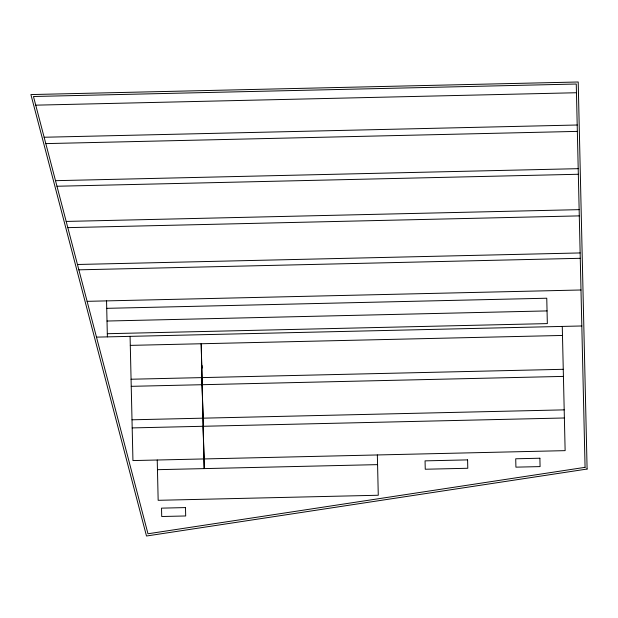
<?xml version="1.0" encoding="UTF-8"?>
<svg xmlns="http://www.w3.org/2000/svg" width="618" height="618" viewBox="0 0 618 618"><rect width="100%" height="100%" fill="white"/><g stroke="black" fill="none" stroke-linecap="round" stroke-linejoin="round"><path stroke-width="0.93" d="M35.736 105.16L576.463 92.739M44.133 137.25L577.204 125.006M45.802 143.608L577.351 131.387M55.512 180.68L578.209 168.668M56.964 186.242L578.332 174.261M66.18 221.429L579.151 209.649M67.81 227.64L579.29 215.883M77.459 264.489L580.14 252.94M78.857 269.827L580.263 258.301M87.107 301.337L580.997 289.989M106.729 308.336L546.76 298.224L547.339 323.6L107.308 333.712M107.014 321.028L547.054 310.916M96.478 337.127L581.824 325.972M130.29 345.377L562.48 335.45M131.07 379.236L563.261 369.301M131.232 386.335L563.423 376.401M132.005 419.8L564.188 409.865M132.19 427.911L564.373 417.984M157.459 469.68L377.575 464.628M203.175 426.281L201.198 343.747L204.195 468.606L203.175 426.281L203.847 458.942M201.978 377.606L202.913 418.17M562.272 326.42L565.13 450.646L132.94 460.572L130.081 336.354M377.351 454.956L378.278 495.25L158.162 500.31L157.235 460.016M201.823 365.377L201.885 368.197M201.7 365.377L201.762 368.197M106.551 300.889L107.377 336.872M585.068 467.339L147.98 533.774L33.465 96.501L576.262 84.025L585.068 467.339M587.1 469.039L146.505 536.007L30.9 94.569L578.209 81.993L587.1 469.039M467.594 459.885L425.06 460.858L425.254 469.24L467.787 468.266L467.594 459.885M539.885 458.224L515.721 458.78L515.914 467.154L540.078 466.598L539.885 458.224M185.493 507.587L161.522 508.143L161.715 516.517L185.686 515.968L185.493 507.587"/></g></svg>
